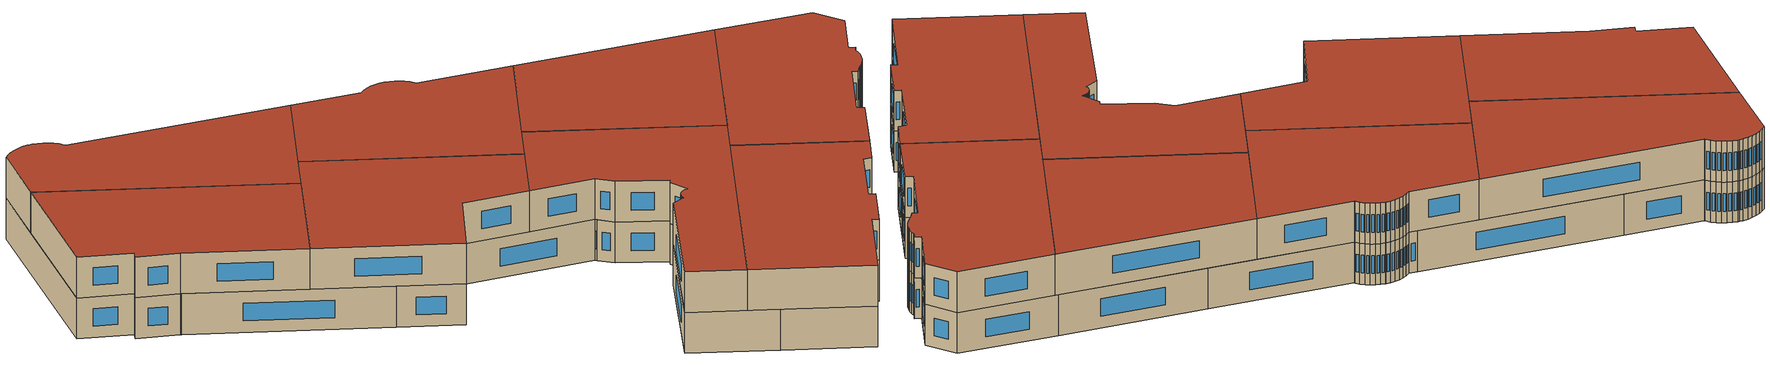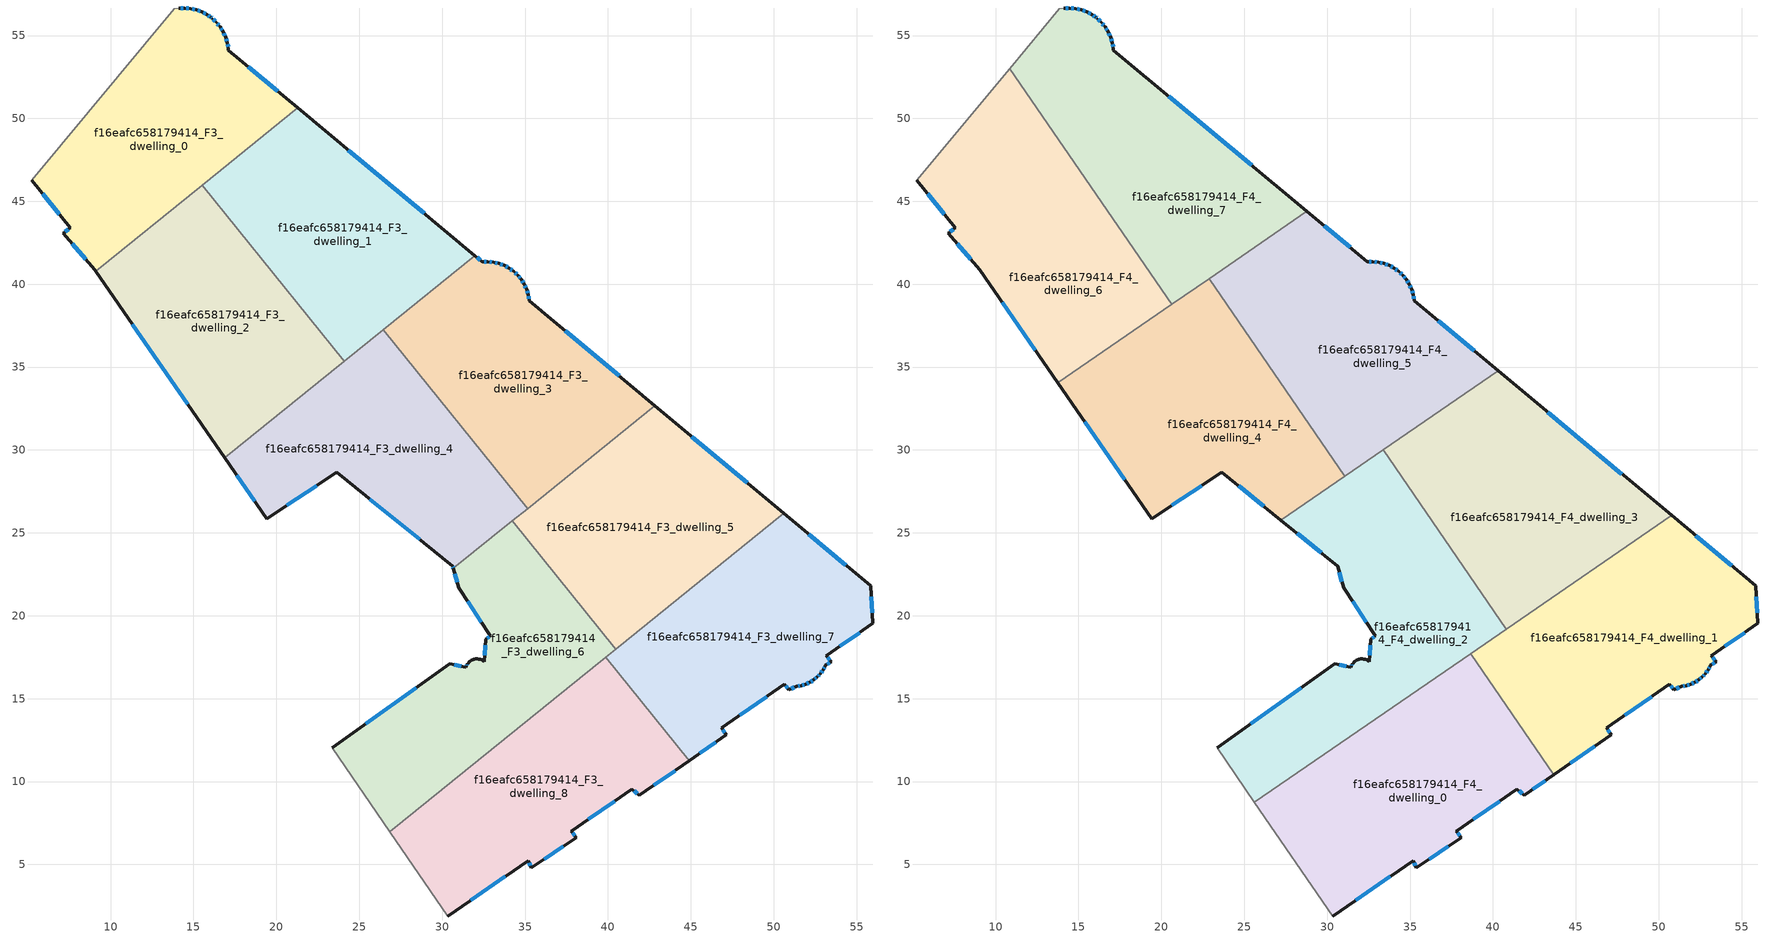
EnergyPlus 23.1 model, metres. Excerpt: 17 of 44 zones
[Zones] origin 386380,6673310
f16eafc658179414_F3_dwelling_0
 floor to f16eafc658179414_F2_dwelling_0 (EU_floor_Construction): 16.94,54.9 17.04,54.56 17.1,54.21 17.11,54.12 21.29,50.63 9.09,40.79 9.04,40.86 7.15,43.07 7.56,43.4 5.23,46.26 13.84,56.61 14.11,56.65 14.47,56.66 14.83,56.63 15.17,56.55 15.51,56.42 15.82,56.25 16.04,56.11 16.11,56.05 16.38,55.8 16.6,55.53 16.79,55.23 z9
 wall outside (EU_wall_Construction): 21.29,50.63 17.11,54.12 17.1,54.21 17.04,54.56 16.94,54.9 16.79,55.23 16.6,55.53 16.38,55.8 16.11,56.05 16.04,56.11 15.82,56.25 15.51,56.42 15.17,56.55 14.83,56.63 14.47,56.66 14.11,56.65 / 5.23,46.26 7.56,43.4 7.15,43.07 9.04,40.86 9.09,40.79 z9:12
 wall adiabatic (EU_wall_Construction): 14.11,56.65 13.84,56.61 5.23,46.26 z9:12
 wall to f16eafc658179414_F3_dwelling_2 (EU_wall_Construction): 9.09,40.79 15.52,45.98 z9:12
 wall to f16eafc658179414_F3_dwelling_1 (EU_wall_Construction): 15.52,45.98 21.29,50.63 z9:12
 window (EU_Window_Construction): 15.41,56.46 15.27,56.51 / 15.73,56.3 15.6,56.37 / 15.98,56.15 15.89,56.21 / 16.09,56.06 16.06,56.09 / 16.3,55.87 16.19,55.98 / 16.54,55.61 16.44,55.72 / 16.74,55.31 16.66,55.44 / 16.9,54.99 16.83,55.13 / 17.02,54.66 16.97,54.8 / 17.09,54.31 17.06,54.46 / 20.1,51.63 18.3,53.12 / 7.69,42.44 8.5,41.49 / 7.45,43.3 7.27,43.16 / 5.9,45.44 6.9,44.22 / 14.37,56.66 14.22,56.65 / 14.73,56.64 14.57,56.65 / 15.08,56.57 14.93,56.6 z9.86:11.14
f16eafc658179414_F3_dwelling_1
 floor to f16eafc658179414_F2_dwelling_1 (EU_floor_Construction): 31.98,41.72 24.09,35.36 15.52,45.98 21.29,50.63 z9
 wall outside (EU_wall_Construction): 31.98,41.72 21.29,50.63 z9:12
 wall to f16eafc658179414_F3_dwelling_2 (EU_wall_Construction): 15.52,45.98 24.09,35.36 z9:12
 wall to f16eafc658179414_F3_dwelling_3 (EU_wall_Construction): 26.45,37.26 31.98,41.72 z9:12
 wall to f16eafc658179414_F3_dwelling_4 (EU_wall_Construction): 24.09,35.36 26.45,37.26 z9:12
 window (EU_Window_Construction): 28.92,44.27 24.34,48.09 z9.86:11.14
f16eafc658179414_F3_dwelling_2
 floor to f16eafc658179414_F2_dwelling_2 (EU_floor_Construction): 15.52,45.98 24.09,35.36 16.87,29.54 9.09,40.79 z9
 wall outside (EU_wall_Construction): 9.09,40.79 16.87,29.54 z9:12
 wall to f16eafc658179414_F3_dwelling_4 (EU_wall_Construction): 16.87,29.54 24.09,35.36 z9:12
 window (EU_Window_Construction): 11.31,37.58 14.65,32.75 z9.86:11.14
f16eafc658179414_F3_dwelling_3
 floor to f16eafc658179414_F2_dwelling_3 (EU_floor_Construction): 35.2,39.37 35.25,39.04 35.26,38.99 42.84,32.67 35.16,26.47 26.45,37.26 31.98,41.72 32.43,41.34 32.76,41.36 33.1,41.33 33.43,41.25 33.74,41.13 34.04,40.97 34.32,40.78 34.34,40.76 34.56,40.55 34.78,40.29 34.96,40 35.1,39.69 z9
 wall outside (EU_wall_Construction): 42.84,32.67 35.26,38.99 35.25,39.04 35.2,39.37 35.1,39.69 34.96,40 34.78,40.29 34.56,40.55 34.34,40.76 34.32,40.78 34.04,40.97 33.74,41.13 33.43,41.25 33.1,41.33 32.76,41.36 32.43,41.34 31.98,41.72 z9:12
 wall to f16eafc658179414_F3_dwelling_4 (EU_wall_Construction): 26.45,37.26 35.16,26.47 z9:12
 wall to f16eafc658179414_F3_dwelling_5 (EU_wall_Construction): 35.16,26.47 42.84,32.67 z9:12
 window (EU_Window_Construction): 33.65,41.16 33.52,41.22 / 33.96,41.02 33.83,41.09 / 34.24,40.83 34.12,40.92 / 34.5,40.61 34.4,40.7 / 34.72,40.36 34.62,40.47 / 34.9,40.08 34.83,40.21 / 35.06,39.78 35,39.91 / 35.17,39.46 35.12,39.6 / 35.23,39.13 35.21,39.28 / 40.67,34.47 37.42,37.18 / 32.3,41.45 32.11,41.62 / 32.67,41.35 32.52,41.35 / 33,41.33 32.86,41.35 / 33.33,41.27 33.19,41.3 z9.86:11.14
f16eafc658179414_F3_dwelling_4
 floor to f16eafc658179414_F2_dwelling_4 (EU_floor_Construction): 26.45,37.26 35.16,26.47 30.67,22.85 30.63,23 23.65,28.66 19.42,25.86 16.87,29.54 z9
 wall outside (EU_wall_Construction): 16.87,29.54 19.42,25.86 23.65,28.66 30.63,23 30.67,22.85 z9:12
 wall to f16eafc658179414_F3_dwelling_6 (EU_wall_Construction): 30.67,22.85 34.24,25.73 z9:12
 wall to f16eafc658179414_F3_dwelling_5 (EU_wall_Construction): 34.24,25.73 35.16,26.47 z9:12
 window (EU_Window_Construction): 25.64,27.04 28.64,24.61 / 20.63,26.66 22.44,27.86 / 17.6,28.49 18.69,26.91 / 30.64,22.96 30.66,22.89 z9.86:11.14
f16eafc658179414_F3_dwelling_5
 floor to f16eafc658179414_F2_dwelling_5 (EU_floor_Construction): 50.62,26.17 40.48,17.99 34.24,25.73 42.84,32.67 z9
 wall outside (EU_wall_Construction): 50.62,26.17 42.84,32.67 z9:12
 wall to f16eafc658179414_F3_dwelling_6 (EU_wall_Construction): 34.24,25.73 40.48,17.99 z9:12
 wall to f16eafc658179414_F3_dwelling_7 (EU_wall_Construction): 40.48,17.99 50.62,26.17 z9:12
 window (EU_Window_Construction): 48.4,28.03 45.06,30.81 z9.86:11.14
f16eafc658179414_F3_dwelling_6
 floor to f16eafc658179414_F2_dwelling_6 (EU_floor_Construction): 34.24,25.73 40.48,17.99 26.83,6.98 23.36,12.04 30.46,17.11 31.43,16.89 31.44,16.91 31.47,16.99 31.51,17.07 31.56,17.14 31.62,17.21 31.69,17.27 31.77,17.32 31.85,17.35 31.89,17.37 31.94,17.38 32.03,17.39 32.11,17.4 32.2,17.39 32.29,17.37 32.38,17.34 32.46,17.29 32.53,17.24 32.64,18.59 32.91,18.79 31,21.69 30.67,22.85 z9
 wall outside (EU_wall_Construction): 30.67,22.85 31,21.69 32.91,18.79 32.64,18.59 32.53,17.24 32.46,17.29 32.38,17.34 32.29,17.37 32.2,17.39 32.11,17.4 32.03,17.39 31.94,17.38 31.89,17.37 31.85,17.35 31.77,17.32 31.69,17.27 31.62,17.21 31.56,17.14 31.51,17.07 31.47,16.99 31.44,16.91 31.43,16.89 30.46,17.11 23.36,12.04 z9:12
 wall adiabatic (EU_wall_Construction): 23.36,12.04 26.83,6.98 z9:12
 wall to f16eafc658179414_F3_dwelling_8 (EU_wall_Construction): 26.83,6.98 39.87,17.5 z9:12
 wall to f16eafc658179414_F3_dwelling_7 (EU_wall_Construction): 39.87,17.5 40.48,17.99 z9:12
 window (EU_Window_Construction): 31.5,17.05 31.48,17.01 / 32.61,18.21 32.57,17.62 / 32.84,18.73 32.72,18.65 / 31.55,20.86 32.37,19.62 / 30.77,22.52 30.91,22.02 / 28.43,15.66 25.39,13.49 / 31.15,16.95 30.74,17.05 z9.86:11.14
f16eafc658179414_F3_dwelling_7
 floor to f16eafc658179414_F2_dwelling_7 (EU_floor_Construction): 55.85,21.81 55.99,19.54 53.17,17.6 53.47,17.21 53.12,17.01 53.1,16.98 52.97,16.73 52.81,16.51 52.62,16.31 52.42,16.14 52.41,16.13 52.18,15.98 51.92,15.87 51.66,15.79 51.39,15.74 50.91,15.53 50.65,15.86 46.86,13.26 47.14,12.81 44.91,11.26 39.87,17.5 50.62,26.17 z9
 wall outside (EU_wall_Construction): 44.91,11.26 47.14,12.81 46.86,13.26 50.65,15.86 50.91,15.53 51.39,15.74 51.66,15.79 51.92,15.87 52.18,15.98 52.41,16.13 52.42,16.14 52.62,16.31 52.81,16.51 52.97,16.73 53.1,16.98 53.12,17.01 53.47,17.21 53.17,17.6 55.99,19.54 55.85,21.81 50.62,26.17 z9:12
 wall to f16eafc658179414_F3_dwelling_8 (EU_wall_Construction): 39.87,17.5 44.91,11.26 z9:12
 window (EU_Window_Construction): 55.95,20.19 55.89,21.16 / 53.98,18.15 55.18,18.98 / 53.38,17.32 53.26,17.49 / 53.22,17.07 53.37,17.15 / 53.01,16.8 53.07,16.91 / 52.86,16.57 52.93,16.67 / 52.68,16.36 52.76,16.45 / 52.48,16.19 52.57,16.26 / 52.24,16.03 52.34,16.09 / 52,15.9 52.1,15.95 / 51.74,15.81 51.85,15.84 / 51.47,15.75 51.58,15.77 / 51.05,15.59 51.25,15.68 / 50.72,15.77 50.84,15.62 / 47.94,14 49.57,15.12 / 47.06,12.94 46.94,13.13 / 45.55,11.7 46.5,12.37 / 54.36,23.06 52.12,24.93 z9.86:11.14
f16eafc658179414_F3_dwelling_8
 floor to f16eafc658179414_F2_dwelling_8 (EU_floor_Construction): 39.87,17.5 44.91,11.26 41.9,9.17 41.45,9.54 37.78,7.01 38.09,6.62 35.38,4.79 35.19,5.23 30.34,1.89 26.83,6.98 z9
 wall outside (EU_wall_Construction): 30.34,1.89 35.19,5.23 35.38,4.79 38.09,6.62 37.78,7.01 41.45,9.54 41.9,9.17 44.91,11.26 z9:12
 wall adiabatic (EU_wall_Construction): 26.83,6.98 30.34,1.89 z9:12
 window (EU_Window_Construction): 42.76,9.77 44.05,10.66 / 41.58,9.43 41.77,9.27 / 38.83,7.73 40.4,8.81 / 38,6.73 37.87,6.9 / 36.16,5.31 37.32,6.1 / 35.24,5.1 35.33,4.92 / 31.72,2.84 33.8,4.27 z9.86:11.14
f16eafc658179414_F4_dwelling_0
 floor to f16eafc658179414_F3_dwelling_8 (EU_floor_Construction): 39.18,16.95 43.68,10.41 41.9,9.17 41.45,9.54 37.78,7.01 38.09,6.62 35.38,4.79 35.19,5.23 30.34,1.89 26.83,6.98 z12
 floor to f16eafc658179414_F3_dwelling_6 (EU_floor_Construction): 38.65,17.72 39.18,16.95 26.83,6.98 25.61,8.76 z12
 wall outside (EU_wall_Construction): 30.34,1.89 35.19,5.23 35.38,4.79 38.09,6.62 37.78,7.01 41.45,9.54 41.9,9.17 43.68,10.41 z12:15
 wall adiabatic (EU_wall_Construction): 25.61,8.76 30.34,1.89 z12:15
 wall to f16eafc658179414_F4_dwelling_1 (EU_wall_Construction): 43.68,10.41 38.65,17.72 z12:15
 wall to f16eafc658179414_F4_dwelling_2 (EU_wall_Construction): 38.65,17.72 25.61,8.76 z12:15
 window (EU_Window_Construction): 38,6.73 37.87,6.9 / 36.16,5.31 37.32,6.1 / 35.24,5.1 35.33,4.92 / 31.72,2.84 33.8,4.27 / 42.4,9.52 43.17,10.05 / 41.58,9.43 41.77,9.27 / 38.83,7.73 40.4,8.81 z12.86:14.14
 roof outside (EU_roof_Construction): 38.09,6.62 37.78,7.01 41.45,9.54 41.9,9.17 43.68,10.41 38.65,17.72 25.61,8.76 30.34,1.89 35.19,5.23 35.38,4.79 z15
f16eafc658179414_F4_dwelling_1
 floor to f16eafc658179414_F3_dwelling_7 (EU_floor_Construction): 55.85,21.81 55.99,19.54 53.17,17.6 53.47,17.21 53.12,17.01 53.1,16.98 52.97,16.73 52.81,16.51 52.62,16.31 52.42,16.14 52.41,16.13 52.18,15.98 51.92,15.87 51.66,15.79 51.39,15.74 50.91,15.53 50.65,15.86 46.86,13.26 47.14,12.81 44.91,11.26 39.87,17.5 48.68,24.61 50.77,26.05 z12
 floor to f16eafc658179414_F3_dwelling_8 (EU_floor_Construction): 39.87,17.5 44.91,11.26 43.68,10.41 39.18,16.95 z12
 floor to f16eafc658179414_F3_dwelling_6 (EU_floor_Construction): 39.97,18.62 40.48,17.99 39.18,16.95 38.65,17.72 z12
 floor to f16eafc658179414_F3_dwelling_5 (EU_floor_Construction): 48.68,24.61 40.48,17.99 39.97,18.62 z12
 wall outside (EU_wall_Construction): 43.68,10.41 47.14,12.81 46.86,13.26 50.65,15.86 50.91,15.53 51.39,15.74 51.66,15.79 51.92,15.87 52.18,15.98 52.41,16.13 52.42,16.14 52.62,16.31 52.81,16.51 52.97,16.73 53.1,16.98 53.12,17.01 53.47,17.21 53.17,17.6 55.99,19.54 55.85,21.81 50.77,26.05 z12:15
 wall to f16eafc658179414_F4_dwelling_3 (EU_wall_Construction): 50.77,26.05 40.8,19.19 z12:15
 wall to f16eafc658179414_F4_dwelling_2 (EU_wall_Construction): 40.8,19.2 38.65,17.72 z12:15
 window (EU_Window_Construction): 53.22,17.07 53.37,17.15 / 53.01,16.8 53.07,16.91 / 52.86,16.57 52.93,16.67 / 52.68,16.36 52.76,16.45 / 52.48,16.19 52.57,16.26 / 52.24,16.03 52.34,16.09 / 52,15.9 52.1,15.95 / 51.74,15.81 51.85,15.84 / 51.47,15.75 51.58,15.77 / 51.05,15.59 51.25,15.68 / 50.72,15.77 50.84,15.62 / 47.94,14 49.57,15.12 / 47.06,12.94 46.94,13.13 / 44.67,11.09 46.15,12.13 / 54.4,23.02 52.23,24.84 / 55.95,20.19 55.89,21.16 / 53.98,18.15 55.18,18.98 / 53.38,17.32 53.26,17.49 z12.86:14.14
 roof outside (EU_roof_Construction): 52.41,16.13 52.42,16.14 52.62,16.31 52.81,16.51 52.97,16.73 53.1,16.98 53.12,17.01 53.47,17.21 53.17,17.6 55.99,19.54 55.85,21.81 50.77,26.05 38.65,17.72 43.68,10.41 47.14,12.81 46.86,13.26 50.65,15.86 50.91,15.53 51.39,15.74 51.66,15.79 51.92,15.87 52.18,15.98 z15
f16eafc658179414_F4_dwelling_2
 floor to f16eafc658179414_F3_dwelling_6 (EU_floor_Construction): 34.24,25.73 39.97,18.62 25.61,8.76 23.36,12.04 30.46,17.11 31.43,16.89 31.44,16.91 31.47,16.99 31.51,17.07 31.56,17.14 31.62,17.21 31.69,17.27 31.77,17.32 31.85,17.35 31.89,17.37 31.94,17.38 32.03,17.39 32.11,17.4 32.2,17.39 32.29,17.37 32.38,17.34 32.46,17.29 32.53,17.24 32.64,18.59 32.91,18.79 31,21.69 30.67,22.85 z12
 floor to f16eafc658179414_F3_dwelling_5 (EU_floor_Construction): 35.57,26.8 40.8,19.2 39.97,18.62 34.24,25.73 z12
 floor to f16eafc658179414_F3_dwelling_4 (EU_floor_Construction): 32.68,29.54 35.16,26.47 30.67,22.85 30.63,23 27.21,25.77 z12
 floor to f16eafc658179414_F3_dwelling_3 (EU_floor_Construction): 33.37,30.01 35.57,26.8 35.16,26.47 32.68,29.54 z12
 wall outside (EU_wall_Construction): 27.21,25.77 30.63,23 31,21.69 32.91,18.79 32.64,18.59 32.53,17.24 32.46,17.29 32.38,17.34 32.29,17.37 32.2,17.39 32.11,17.4 32.03,17.39 31.94,17.38 31.89,17.37 31.85,17.35 31.77,17.32 31.69,17.27 31.62,17.21 31.56,17.14 31.51,17.07 31.47,16.99 31.44,16.91 31.43,16.89 30.46,17.11 23.36,12.04 z12:15
 wall to f16eafc658179414_F4_dwelling_3 (EU_wall_Construction): 40.8,19.2 33.37,30.01 z12:15
 wall adiabatic (EU_wall_Construction): 23.36,12.04 25.61,8.76 z12:15
 wall to f16eafc658179414_F4_dwelling_4 (EU_wall_Construction): 31.07,28.43 27.21,25.77 z12:15
 wall to f16eafc658179414_F4_dwelling_5 (EU_wall_Construction): 33.37,30.01 31.07,28.43 z12:15
 window (EU_Window_Construction): 31.15,16.95 30.74,17.05 / 31.5,17.05 31.48,17.01 / 32.61,18.21 32.57,17.62 / 32.84,18.73 32.72,18.65 / 31.55,20.86 32.37,19.62 / 30.74,22.63 30.89,22.07 / 28.18,24.98 29.65,23.79 / 28.43,15.66 25.39,13.49 z12.86:14.14
 roof outside (EU_roof_Construction): 40.8,19.2 33.37,30.01 27.21,25.77 30.63,23 31,21.69 32.91,18.79 32.64,18.59 32.53,17.24 32.46,17.29 32.38,17.34 32.29,17.37 32.2,17.39 32.11,17.4 32.03,17.39 31.94,17.38 31.89,17.37 31.85,17.35 31.77,17.32 31.69,17.27 31.62,17.21 31.56,17.14 31.51,17.07 31.47,16.99 31.44,16.91 31.43,16.89 30.46,17.11 23.36,12.04 25.61,8.76 z15
f16eafc658179414_F4_dwelling_3
 floor to f16eafc658179414_F3_dwelling_5 (EU_floor_Construction): 50.62,26.17 48.68,24.61 40.8,19.2 35.57,26.8 42.84,32.66 z12
 floor to f16eafc658179414_F3_dwelling_7 (EU_floor_Construction): 50.77,26.05 48.68,24.61 50.62,26.17 z12
 floor to f16eafc658179414_F3_dwelling_3 (EU_floor_Construction): 42.84,32.66 35.57,26.8 33.37,30.01 40.31,34.78 z12
 wall outside (EU_wall_Construction): 50.77,26.05 40.31,34.78 z12:15
 wall to f16eafc658179414_F4_dwelling_5 (EU_wall_Construction): 40.31,34.78 33.37,30.01 z12:15
 window (EU_Window_Construction): 47.78,28.54 43.3,32.28 z12.86:14.14
 roof outside (EU_roof_Construction): 50.77,26.05 40.31,34.78 33.37,30.01 40.8,19.2 z15
f16eafc658179414_F4_dwelling_4
 floor to f16eafc658179414_F3_dwelling_2 (EU_floor_Construction): 21.08,39.1 24.09,35.36 16.87,29.54 13.75,34.06 z12
 floor to f16eafc658179414_F3_dwelling_4 (EU_floor_Construction): 25.51,36.51 31.07,28.43 27.21,25.77 23.65,28.66 19.42,25.86 16.87,29.54 z12
 floor to f16eafc658179414_F3_dwelling_1 (EU_floor_Construction): 22.88,40.34 25.51,36.51 24.09,35.36 21.08,39.1 z12
 wall outside (EU_wall_Construction): 13.75,34.06 19.42,25.86 23.65,28.66 27.21,25.77 z12:15
 wall to f16eafc658179414_F4_dwelling_5 (EU_wall_Construction): 31.07,28.43 22.88,40.34 z12:15
 wall to f16eafc658179414_F4_dwelling_6 (EU_wall_Construction): 20.62,38.78 13.75,34.06 z12:15
 wall to f16eafc658179414_F4_dwelling_7 (EU_wall_Construction): 22.88,40.34 20.62,38.78 z12:15
 window (EU_Window_Construction): 15.37,31.72 17.8,28.2 / 24.66,27.83 26.19,26.6 / 20.63,26.66 22.44,27.86 z12.86:14.14
 roof outside (EU_roof_Construction): 31.07,28.43 22.88,40.34 13.75,34.06 19.42,25.86 23.65,28.66 27.21,25.77 z15
f16eafc658179414_F4_dwelling_5
 floor to f16eafc658179414_F3_dwelling_3 (EU_floor_Construction): 35.1,39.69 35.2,39.37 35.25,39.04 35.26,38.99 40.31,34.78 32.68,29.54 26.45,37.26 31.98,41.72 32.43,41.34 32.76,41.36 33.1,41.33 33.43,41.25 33.74,41.13 34.04,40.97 34.32,40.78 34.34,40.76 34.56,40.55 34.78,40.29 34.96,40 z12
 floor to f16eafc658179414_F3_dwelling_1 (EU_floor_Construction): 31.98,41.72 25.51,36.51 22.88,40.34 28.78,44.39 z12
 floor to f16eafc658179414_F3_dwelling_4 (EU_floor_Construction): 26.45,37.26 32.68,29.54 31.07,28.43 25.51,36.51 z12
 wall outside (EU_wall_Construction): 40.31,34.78 35.26,38.99 35.25,39.04 35.2,39.37 35.1,39.69 34.96,40 34.78,40.29 34.56,40.55 34.34,40.76 34.32,40.78 34.04,40.97 33.74,41.13 33.43,41.25 33.1,41.33 32.76,41.36 32.43,41.34 28.78,44.39 z12:15
 wall to f16eafc658179414_F4_dwelling_7 (EU_wall_Construction): 28.78,44.39 22.88,40.34 z12:15
 window (EU_Window_Construction): 33.65,41.16 33.52,41.22 / 33.96,41.02 33.83,41.09 / 34.24,40.83 34.12,40.92 / 34.5,40.61 34.4,40.7 / 34.72,40.36 34.62,40.47 / 34.9,40.08 34.83,40.21 / 35.06,39.78 35,39.91 / 35.17,39.46 35.12,39.6 / 35.23,39.13 35.21,39.28 / 38.86,35.98 36.7,37.78 / 31.39,42.21 29.82,43.52 / 32.67,41.35 32.52,41.35 / 33,41.33 32.86,41.35 / 33.33,41.27 33.19,41.3 z12.86:14.14
 roof outside (EU_roof_Construction): 40.31,34.78 35.26,38.99 35.25,39.04 35.2,39.37 35.1,39.69 34.96,40 34.78,40.29 34.56,40.55 34.34,40.76 34.32,40.78 34.04,40.97 33.74,41.13 33.43,41.25 33.1,41.33 32.76,41.36 32.43,41.34 28.78,44.39 22.88,40.34 31.07,28.43 z15
f16eafc658179414_F4_dwelling_6
 floor to f16eafc658179414_F3_dwelling_0 (EU_floor_Construction): 10.85,53.01 15.62,46.06 9.09,40.79 9.04,40.86 7.15,43.07 7.56,43.4 5.23,46.26 z12
 floor to f16eafc658179414_F3_dwelling_2 (EU_floor_Construction): 16.54,44.72 20.62,38.78 13.75,34.06 9.09,40.79 15.52,45.98 z12
 floor to f16eafc658179414_F3_dwelling_1 (EU_floor_Construction): 15.62,46.06 16.54,44.72 15.52,45.98 z12
 wall outside (EU_wall_Construction): 5.23,46.26 7.56,43.4 7.15,43.07 9.04,40.86 13.75,34.06 z12:15
 wall adiabatic (EU_wall_Construction): 10.85,53.01 5.23,46.26 z12:15
 wall to f16eafc658179414_F4_dwelling_7 (EU_wall_Construction): 20.62,38.78 10.85,53.01 z12:15
 window (EU_Window_Construction): 7.45,43.3 7.27,43.16 / 5.9,45.44 6.9,44.22 / 10.39,38.92 12.4,36 / 7.69,42.44 8.5,41.49 z12.86:14.14
 roof outside (EU_roof_Construction): 20.62,38.78 10.85,53.01 5.23,46.26 7.56,43.4 7.15,43.07 9.04,40.86 13.75,34.06 z15
f16eafc658179414_F4_dwelling_7
 floor to f16eafc658179414_F3_dwelling_1 (EU_floor_Construction): 28.78,44.39 21.08,39.1 16.54,44.72 15.62,46.06 21.29,50.63 z12
 floor to f16eafc658179414_F3_dwelling_0 (EU_floor_Construction): 16.94,54.9 17.04,54.56 17.1,54.21 17.11,54.12 21.29,50.63 15.62,46.06 10.85,53.01 13.84,56.61 14.11,56.65 14.47,56.66 14.83,56.63 15.17,56.55 15.51,56.42 15.82,56.25 16.04,56.11 16.11,56.05 16.38,55.8 16.6,55.53 16.79,55.23 z12
 floor to f16eafc658179414_F3_dwelling_2 (EU_floor_Construction): 16.54,44.72 21.08,39.1 20.62,38.78 z12
 wall outside (EU_wall_Construction): 28.78,44.39 17.11,54.12 17.1,54.21 17.04,54.56 16.94,54.9 16.79,55.23 16.6,55.53 16.38,55.8 16.11,56.05 16.04,56.11 15.82,56.25 15.51,56.42 15.17,56.55 14.83,56.63 14.47,56.66 14.11,56.65 z12:15
 wall adiabatic (EU_wall_Construction): 14.11,56.65 13.84,56.61 10.85,53.01 z12:15
 window (EU_Window_Construction): 15.73,56.3 15.6,56.37 / 15.98,56.15 15.89,56.21 / 16.09,56.06 16.06,56.09 / 16.3,55.87 16.19,55.98 / 16.54,55.61 16.44,55.72 / 16.74,55.31 16.66,55.44 / 16.9,54.99 16.83,55.13 / 17.02,54.66 16.97,54.8 / 17.09,54.31 17.06,54.46 / 25.45,47.17 20.44,51.34 / 14.37,56.66 14.22,56.65 / 14.73,56.64 14.57,56.65 / 15.08,56.57 14.93,56.6 / 15.41,56.46 15.27,56.51 z12.86:14.14
 roof outside (EU_roof_Construction): 28.78,44.39 17.11,54.12 17.1,54.21 17.04,54.56 16.94,54.9 16.79,55.23 16.6,55.53 16.38,55.8 16.11,56.05 16.04,56.11 15.82,56.25 15.51,56.42 15.17,56.55 14.83,56.63 14.47,56.66 14.11,56.65 13.84,56.61 10.85,53.01 20.62,38.78 z15
[Building]
EU S2 Campaign: North Axis=0; Terrain=City; Solar Distribution=FullExterior
[Site:Location]
Helsinki-Vantaa.AP: Latitude=60.317; Longitude=24.963; Time Zone=2; Elevation=54.6
[SizingPeriod:WeatherFileDays]
AnnualSizingPeriod: Begin Month=1; Begin Day of Month=1; End Month=12; End Day of Month=31; Day of Week for Start Day=Monday; Use Weather File Daylight Saving Period=No; Use Weather File Rain and Snow Indicators=No
[MATERIAL]
EU_InternalMass_Material: Roughness=MediumRough; Thickness=0.1; Conductivity=1; Density=1800; Specific Heat=900; Thermal Absorptance=0.9; Solar Absorptance=0.7; Visible Absorptance=0.7
[MATERIAL:NOMASS] Roughness=MediumRough; Thermal Absorptance=0.9; Solar Absorptance=0.7; Visible Absorptance=0.7
Name | Thermal Resistance
EU_wall_NoMass | 1.10183
EU_roof_NoMass; EU_floor_NoMass | 1.70606
[WINDOWMATERIAL:SIMPLEGLAZINGSYSTEM]
EU_Window_SimpleGlazing: UFactor=3.11035; Solar Heat Gain Coefficient=0.8; Visible Transmittance=0.8
[CONSTRUCTION]
EU_wall_Construction: EU_wall_NoMass
EU_roof_Construction: EU_roof_NoMass
EU_floor_Construction: EU_floor_NoMass
EU_Window_Construction: EU_Window_SimpleGlazing
EU_InternalMass_Construction: EU_InternalMass_Material
[ZONE] Type=1; Multiplier=1; Ceiling Height=autocalculate; Floor Area=autocalculate; Part of Total Floor Area=Yes
Name | Volume
f16eafc658179414_F3_dwelling_0 | 358.982
f16eafc658179414_F4_dwelling_0 | 403.83
f16eafc658179414_F3_dwelling_1 | 358.967
f16eafc658179414_F4_dwelling_1 | 403.822
f16eafc658179414_F3_dwelling_2 | 358.963
f16eafc658179414_F4_dwelling_2 | 403.876
f16eafc658179414_F3_dwelling_3 | 358.931
f16eafc658179414_F4_dwelling_3 | 403.844
f16eafc658179414_F3_dwelling_4 | 359.002
f16eafc658179414_F4_dwelling_4 | 403.838
f16eafc658179414_F3_dwelling_5 | 358.95
f16eafc658179414_F4_dwelling_5 | 403.846
f16eafc658179414_F3_dwelling_6 | 358.996
f16eafc658179414_F4_dwelling_6 | 403.862
f16eafc658179414_F3_dwelling_7 | 358.978
f16eafc658179414_F4_dwelling_7 | 403.861
f16eafc658179414_F3_dwelling_8 | 358.961
[INTERNALMASS] Construction=EU_InternalMass_Construction
Name | Zone or ZoneList | Surface Area
f16eafc658179414_F3_dwelling_0_EU_InternalMass | f16eafc658179414_F3_dwelling_0 | 119.66
f16eafc658179414_F3_dwelling_1_EU_InternalMass | f16eafc658179414_F3_dwelling_1 | 119.66
f16eafc658179414_F3_dwelling_2_EU_InternalMass | f16eafc658179414_F3_dwelling_2 | 119.658
f16eafc658179414_F3_dwelling_3_EU_InternalMass | f16eafc658179414_F3_dwelling_3 | 119.645
f16eafc658179414_F3_dwelling_4_EU_InternalMass | f16eafc658179414_F3_dwelling_4 | 119.665
f16eafc658179414_F3_dwelling_5_EU_InternalMass | f16eafc658179414_F3_dwelling_5 | 119.653
f16eafc658179414_F3_dwelling_6_EU_InternalMass | f16eafc658179414_F3_dwelling_6 | 119.662
f16eafc658179414_F3_dwelling_7_EU_InternalMass | f16eafc658179414_F3_dwelling_7 | 119.659
f16eafc658179414_F3_dwelling_8_EU_InternalMass | f16eafc658179414_F3_dwelling_8 | 119.654
f16eafc658179414_F4_dwelling_0_EU_InternalMass | f16eafc658179414_F4_dwelling_0 | 134.61
f16eafc658179414_F4_dwelling_1_EU_InternalMass | f16eafc658179414_F4_dwelling_1 | 134.607
f16eafc658179414_F4_dwelling_2_EU_InternalMass | f16eafc658179414_F4_dwelling_2 | 134.621
f16eafc658179414_F4_dwelling_3_EU_InternalMass | f16eafc658179414_F4_dwelling_3 | 134.615
f16eafc658179414_F4_dwelling_4_EU_InternalMass | f16eafc658179414_F4_dwelling_4 | 134.613
f16eafc658179414_F4_dwelling_5_EU_InternalMass | f16eafc658179414_F4_dwelling_5 | 134.615
f16eafc658179414_F4_dwelling_6_EU_InternalMass | f16eafc658179414_F4_dwelling_6 | 134.62
f16eafc658179414_F4_dwelling_7_EU_InternalMass | f16eafc658179414_F4_dwelling_7 | 134.62
[OTHEREQUIPMENT] Fuel Type=Electricity; Design Level Calculation Method=Watts/Area; Power per Zone Floor Area=1; Fraction Latent=0; Fraction Radiant=0; Fraction Lost=0; Carbon Dioxide Generation Rate=0; EndUse Subcategory=EU_Step8_InternalGains
Name | Zone or ZoneList or Space or SpaceList | Schedule
EU_Step8_InternalGain_f16eafc658179414_F3_dwelling_0_f000 | f16eafc658179414_F3_dwelling_0 | EU_Step8_GainSchedule_f16eafc658179414_F3_dwelling_0_f000
EU_Step8_InternalGain_f16eafc658179414_F3_dwelling_1_f000 | f16eafc658179414_F3_dwelling_1 | EU_Step8_GainSchedule_f16eafc658179414_F3_dwelling_1_f000
EU_Step8_InternalGain_f16eafc658179414_F3_dwelling_2_f000 | f16eafc658179414_F3_dwelling_2 | EU_Step8_GainSchedule_f16eafc658179414_F3_dwelling_2_f000
EU_Step8_InternalGain_f16eafc658179414_F3_dwelling_3_f000 | f16eafc658179414_F3_dwelling_3 | EU_Step8_GainSchedule_f16eafc658179414_F3_dwelling_3_f000
EU_Step8_InternalGain_f16eafc658179414_F3_dwelling_4_f000 | f16eafc658179414_F3_dwelling_4 | EU_Step8_GainSchedule_f16eafc658179414_F3_dwelling_4_f000
EU_Step8_InternalGain_f16eafc658179414_F3_dwelling_5_f000 | f16eafc658179414_F3_dwelling_5 | EU_Step8_GainSchedule_f16eafc658179414_F3_dwelling_5_f000
EU_Step8_InternalGain_f16eafc658179414_F3_dwelling_6_f000 | f16eafc658179414_F3_dwelling_6 | EU_Step8_GainSchedule_f16eafc658179414_F3_dwelling_6_f000
EU_Step8_InternalGain_f16eafc658179414_F3_dwelling_7_f000 | f16eafc658179414_F3_dwelling_7 | EU_Step8_GainSchedule_f16eafc658179414_F3_dwelling_7_f000
EU_Step8_InternalGain_f16eafc658179414_F3_dwelling_8_f000 | f16eafc658179414_F3_dwelling_8 | EU_Step8_GainSchedule_f16eafc658179414_F3_dwelling_8_f000
EU_Step8_InternalGain_f16eafc658179414_F4_dwelling_0_f000 | f16eafc658179414_F4_dwelling_0 | EU_Step8_GainSchedule_f16eafc658179414_F4_dwelling_0_f000
EU_Step8_InternalGain_f16eafc658179414_F4_dwelling_1_f000 | f16eafc658179414_F4_dwelling_1 | EU_Step8_GainSchedule_f16eafc658179414_F4_dwelling_1_f000
EU_Step8_InternalGain_f16eafc658179414_F4_dwelling_2_f000 | f16eafc658179414_F4_dwelling_2 | EU_Step8_GainSchedule_f16eafc658179414_F4_dwelling_2_f000
EU_Step8_InternalGain_f16eafc658179414_F4_dwelling_3_f000 | f16eafc658179414_F4_dwelling_3 | EU_Step8_GainSchedule_f16eafc658179414_F4_dwelling_3_f000
EU_Step8_InternalGain_f16eafc658179414_F4_dwelling_4_f000 | f16eafc658179414_F4_dwelling_4 | EU_Step8_GainSchedule_f16eafc658179414_F4_dwelling_4_f000
EU_Step8_InternalGain_f16eafc658179414_F4_dwelling_5_f000 | f16eafc658179414_F4_dwelling_5 | EU_Step8_GainSchedule_f16eafc658179414_F4_dwelling_5_f000
EU_Step8_InternalGain_f16eafc658179414_F4_dwelling_6_f000 | f16eafc658179414_F4_dwelling_6 | EU_Step8_GainSchedule_f16eafc658179414_F4_dwelling_6_f000
EU_Step8_InternalGain_f16eafc658179414_F4_dwelling_7_f000 | f16eafc658179414_F4_dwelling_7 | EU_Step8_GainSchedule_f16eafc658179414_F4_dwelling_7_f000
[ZONEVENTILATION:DESIGNFLOWRATE] Schedule=EU_AlwaysOn; Design Flow Rate Calculation Method=AirChanges/Hour; Air Changes per Hour=0.756316; Ventilation Type=Natural; Fan Pressure Rise=0; Fan Total Efficiency=1; Constant Term Coefficient=1; Temperature Term Coefficient=0; Velocity Term Coefficient=0; Velocity Squared Term Coefficient=0; Minimum Indoor Temperature=-100; Maximum Indoor Temperature=100; Delta Temperature=-100; Minimum Outdoor Temperature=-100; Maximum Outdoor Temperature=100; Maximum Wind Speed=40
Name | Zone or ZoneList or Space or SpaceList
EU_ConstantAir_f16eafc658179414_F3_dwelling_0 | f16eafc658179414_F3_dwelling_0
EU_ConstantAir_f16eafc658179414_F3_dwelling_1 | f16eafc658179414_F3_dwelling_1
EU_ConstantAir_f16eafc658179414_F3_dwelling_2 | f16eafc658179414_F3_dwelling_2
EU_ConstantAir_f16eafc658179414_F3_dwelling_3 | f16eafc658179414_F3_dwelling_3
EU_ConstantAir_f16eafc658179414_F3_dwelling_4 | f16eafc658179414_F3_dwelling_4
EU_ConstantAir_f16eafc658179414_F3_dwelling_5 | f16eafc658179414_F3_dwelling_5
EU_ConstantAir_f16eafc658179414_F3_dwelling_6 | f16eafc658179414_F3_dwelling_6
EU_ConstantAir_f16eafc658179414_F3_dwelling_7 | f16eafc658179414_F3_dwelling_7
EU_ConstantAir_f16eafc658179414_F3_dwelling_8 | f16eafc658179414_F3_dwelling_8
EU_ConstantAir_f16eafc658179414_F4_dwelling_0 | f16eafc658179414_F4_dwelling_0
EU_ConstantAir_f16eafc658179414_F4_dwelling_1 | f16eafc658179414_F4_dwelling_1
EU_ConstantAir_f16eafc658179414_F4_dwelling_2 | f16eafc658179414_F4_dwelling_2
EU_ConstantAir_f16eafc658179414_F4_dwelling_3 | f16eafc658179414_F4_dwelling_3
EU_ConstantAir_f16eafc658179414_F4_dwelling_4 | f16eafc658179414_F4_dwelling_4
EU_ConstantAir_f16eafc658179414_F4_dwelling_5 | f16eafc658179414_F4_dwelling_5
EU_ConstantAir_f16eafc658179414_F4_dwelling_6 | f16eafc658179414_F4_dwelling_6
EU_ConstantAir_f16eafc658179414_F4_dwelling_7 | f16eafc658179414_F4_dwelling_7
[HVACTEMPLATE:THERMOSTAT] Constant Heating Setpoint=20; Constant Cooling Setpoint=50
EU_HeatOnly_f16eafc658179414_F0_dwelling_0; EU_HeatOnly_f16eafc658179414_F0_dwelling_1; EU_HeatOnly_f16eafc658179414_F0_dwelling_2; EU_HeatOnly_f16eafc658179414_F0_dwelling_3; EU_HeatOnly_f16eafc658179414_F0_dwelling_4; EU_HeatOnly_f16eafc658179414_F0_dwelling_5; EU_HeatOnly_f16eafc658179414_F0_dwelling_6; EU_HeatOnly_f16eafc658179414_F0_dwelling_7; EU_HeatOnly_f16eafc658179414_F0_dwelling_8; EU_HeatOnly_f16eafc658179414_F1_dwelling_0; EU_HeatOnly_f16eafc658179414_F1_dwelling_1; EU_HeatOnly_f16eafc658179414_F1_dwelling_2; EU_HeatOnly_f16eafc658179414_F1_dwelling_3; EU_HeatOnly_f16eafc658179414_F1_dwelling_4; EU_HeatOnly_f16eafc658179414_F1_dwelling_5; EU_HeatOnly_f16eafc658179414_F1_dwelling_6; EU_HeatOnly_f16eafc658179414_F1_dwelling_7; EU_HeatOnly_f16eafc658179414_F1_dwelling_8; EU_HeatOnly_f16eafc658179414_F2_dwelling_0; EU_HeatOnly_f16eafc658179414_F2_dwelling_1; EU_HeatOnly_f16eafc658179414_F2_dwelling_2; EU_HeatOnly_f16eafc658179414_F2_dwelling_3; EU_HeatOnly_f16eafc658179414_F2_dwelling_4; EU_HeatOnly_f16eafc658179414_F2_dwelling_5; EU_HeatOnly_f16eafc658179414_F2_dwelling_6; EU_HeatOnly_f16eafc658179414_F2_dwelling_7; EU_HeatOnly_f16eafc658179414_F2_dwelling_8; EU_HeatOnly_f16eafc658179414_F3_dwelling_0; EU_HeatOnly_f16eafc658179414_F3_dwelling_1; EU_HeatOnly_f16eafc658179414_F3_dwelling_2; EU_HeatOnly_f16eafc658179414_F3_dwelling_3; EU_HeatOnly_f16eafc658179414_F3_dwelling_4; EU_HeatOnly_f16eafc658179414_F3_dwelling_5; EU_HeatOnly_f16eafc658179414_F3_dwelling_6; EU_HeatOnly_f16eafc658179414_F3_dwelling_7; EU_HeatOnly_f16eafc658179414_F3_dwelling_8; EU_HeatOnly_f16eafc658179414_F4_dwelling_0; EU_HeatOnly_f16eafc658179414_F4_dwelling_1; EU_HeatOnly_f16eafc658179414_F4_dwelling_2; EU_HeatOnly_f16eafc658179414_F4_dwelling_3; EU_HeatOnly_f16eafc658179414_F4_dwelling_4; EU_HeatOnly_f16eafc658179414_F4_dwelling_5; EU_HeatOnly_f16eafc658179414_F4_dwelling_6; EU_HeatOnly_f16eafc658179414_F4_dwelling_7
[HVACTEMPLATE:ZONE:IDEALLOADSAIRSYSTEM] System Availability Schedule=EU_AlwaysOn; Maximum Heating Supply Air Temperature=50; Minimum Cooling Supply Air Temperature=13; Maximum Heating Supply Air Humidity Ratio=0.0156; Minimum Cooling Supply Air Humidity Ratio=0.0077; Heating Limit=NoLimit; Cooling Limit=NoLimit; Heating Availability Schedule=EU_AlwaysOn; Cooling Availability Schedule=EU_CoolingOff; Dehumidification Control Type=ConstantSensibleHeatRatio; Cooling Sensible Heat Ratio=0.7; Dehumidification Setpoint=60; Humidification Control Type=None; Humidification Setpoint=30; Outdoor Air Method=None; Outdoor Air Flow Rate per Person=0.00944; Outdoor Air Flow Rate per Zone Floor Area=0; Outdoor Air Flow Rate per Zone=0; Demand Controlled Ventilation Type=None; Outdoor Air Economizer Type=NoEconomizer; Heat Recovery Type=None; Sensible Heat Recovery Effectiveness=0.7; Latent Heat Recovery Effectiveness=0.65
Name | Template Thermostat
f16eafc658179414_F3_dwelling_0 | EU_HeatOnly_f16eafc658179414_F3_dwelling_0
f16eafc658179414_F3_dwelling_1 | EU_HeatOnly_f16eafc658179414_F3_dwelling_1
f16eafc658179414_F3_dwelling_2 | EU_HeatOnly_f16eafc658179414_F3_dwelling_2
f16eafc658179414_F3_dwelling_3 | EU_HeatOnly_f16eafc658179414_F3_dwelling_3
f16eafc658179414_F3_dwelling_4 | EU_HeatOnly_f16eafc658179414_F3_dwelling_4
f16eafc658179414_F3_dwelling_5 | EU_HeatOnly_f16eafc658179414_F3_dwelling_5
f16eafc658179414_F3_dwelling_6 | EU_HeatOnly_f16eafc658179414_F3_dwelling_6
f16eafc658179414_F3_dwelling_7 | EU_HeatOnly_f16eafc658179414_F3_dwelling_7
f16eafc658179414_F3_dwelling_8 | EU_HeatOnly_f16eafc658179414_F3_dwelling_8
f16eafc658179414_F4_dwelling_0 | EU_HeatOnly_f16eafc658179414_F4_dwelling_0
f16eafc658179414_F4_dwelling_1 | EU_HeatOnly_f16eafc658179414_F4_dwelling_1
f16eafc658179414_F4_dwelling_2 | EU_HeatOnly_f16eafc658179414_F4_dwelling_2
f16eafc658179414_F4_dwelling_3 | EU_HeatOnly_f16eafc658179414_F4_dwelling_3
f16eafc658179414_F4_dwelling_4 | EU_HeatOnly_f16eafc658179414_F4_dwelling_4
f16eafc658179414_F4_dwelling_5 | EU_HeatOnly_f16eafc658179414_F4_dwelling_5
f16eafc658179414_F4_dwelling_6 | EU_HeatOnly_f16eafc658179414_F4_dwelling_6
f16eafc658179414_F4_dwelling_7 | EU_HeatOnly_f16eafc658179414_F4_dwelling_7
[SIZING:ZONE] Zone Cooling Design Supply Air Temperature Input Method=SupplyAirTemperature; Zone Cooling Design Supply Air Temperature=13; Zone Heating Design Supply Air Temperature Input Method=SupplyAirTemperature; Zone Heating Design Supply Air Temperature=50; Zone Cooling Design Supply Air Humidity Ratio=0.008; Zone Heating Design Supply Air Humidity Ratio=0.008; Cooling Design Air Flow Method=DesignDay; Cooling Design Air Flow Rate=0; Cooling Minimum Air Flow per Zone Floor Area=0.000762; Cooling Minimum Air Flow=0; Cooling Minimum Air Flow Fraction=0.2; Heating Design Air Flow Method=DesignDay; Heating Design Air Flow Rate=0; Heating Maximum Air Flow per Zone Floor Area=0.002032; Heating Maximum Air Flow=0.141576; Heating Maximum Air Flow Fraction=0.3; Account for Dedicated Outdoor Air System=No; Dedicated Outdoor Air System Control Strategy=NeutralSupplyAir; Dedicated Outdoor Air Low Setpoint Temperature for Design=autosize; Dedicated Outdoor Air High Setpoint Temperature for Design=autosize; Zone Load Sizing Method=Sensible Load Only No Latent Load; Zone Latent Cooling Design Supply Air Humidity Ratio Input Method=HumidityRatioDifference; Zone Cooling Design Supply Air Humidity Ratio Difference=0.005; Zone Latent Heating Design Supply Air Humidity Ratio Input Method=HumidityRatioDifference; Zone Humidification Design Supply Air Humidity Ratio Difference=0.005
f16eafc658179414_F3_dwelling_0; f16eafc658179414_F3_dwelling_1; f16eafc658179414_F3_dwelling_2; f16eafc658179414_F3_dwelling_3; f16eafc658179414_F3_dwelling_4; f16eafc658179414_F3_dwelling_5; f16eafc658179414_F3_dwelling_6; f16eafc658179414_F3_dwelling_7; f16eafc658179414_F3_dwelling_8; f16eafc658179414_F4_dwelling_0; f16eafc658179414_F4_dwelling_1; f16eafc658179414_F4_dwelling_2; f16eafc658179414_F4_dwelling_3; f16eafc658179414_F4_dwelling_4; f16eafc658179414_F4_dwelling_5; f16eafc658179414_F4_dwelling_6; f16eafc658179414_F4_dwelling_7
[SCHEDULE:CONSTANT]
Name | Hourly Value
EU_AlwaysOn | 1
EU_CoolingOff | 0
[SCHEDULE:FILE] Column Number=1; Rows to Skip at Top=0; Number of Hours of Data=8760; Column Separator=Comma; Interpolate to Timestep=No; Minutes per Item=60; Adjust Schedule for Daylight Savings=Yes
Name | File
EU_Step8_GainSchedule_f16eafc658179414_F3_dwelling_0_f000 | ../../schedules/f16eafc658179414/f16eafc658179414_F3_dwelling_0_f000_gain.csv
EU_Step8_GainSchedule_f16eafc658179414_F3_dwelling_1_f000 | ../../schedules/f16eafc658179414/f16eafc658179414_F3_dwelling_1_f000_gain.csv
EU_Step8_GainSchedule_f16eafc658179414_F3_dwelling_2_f000 | ../../schedules/f16eafc658179414/f16eafc658179414_F3_dwelling_2_f000_gain.csv
EU_Step8_GainSchedule_f16eafc658179414_F3_dwelling_3_f000 | ../../schedules/f16eafc658179414/f16eafc658179414_F3_dwelling_3_f000_gain.csv
EU_Step8_GainSchedule_f16eafc658179414_F3_dwelling_4_f000 | ../../schedules/f16eafc658179414/f16eafc658179414_F3_dwelling_4_f000_gain.csv
EU_Step8_GainSchedule_f16eafc658179414_F3_dwelling_5_f000 | ../../schedules/f16eafc658179414/f16eafc658179414_F3_dwelling_5_f000_gain.csv
EU_Step8_GainSchedule_f16eafc658179414_F3_dwelling_6_f000 | ../../schedules/f16eafc658179414/f16eafc658179414_F3_dwelling_6_f000_gain.csv
EU_Step8_GainSchedule_f16eafc658179414_F3_dwelling_7_f000 | ../../schedules/f16eafc658179414/f16eafc658179414_F3_dwelling_7_f000_gain.csv
EU_Step8_GainSchedule_f16eafc658179414_F3_dwelling_8_f000 | ../../schedules/f16eafc658179414/f16eafc658179414_F3_dwelling_8_f000_gain.csv
EU_Step8_GainSchedule_f16eafc658179414_F4_dwelling_0_f000 | ../../schedules/f16eafc658179414/f16eafc658179414_F4_dwelling_0_f000_gain.csv
EU_Step8_GainSchedule_f16eafc658179414_F4_dwelling_1_f000 | ../../schedules/f16eafc658179414/f16eafc658179414_F4_dwelling_1_f000_gain.csv
EU_Step8_GainSchedule_f16eafc658179414_F4_dwelling_2_f000 | ../../schedules/f16eafc658179414/f16eafc658179414_F4_dwelling_2_f000_gain.csv
EU_Step8_GainSchedule_f16eafc658179414_F4_dwelling_3_f000 | ../../schedules/f16eafc658179414/f16eafc658179414_F4_dwelling_3_f000_gain.csv
EU_Step8_GainSchedule_f16eafc658179414_F4_dwelling_4_f000 | ../../schedules/f16eafc658179414/f16eafc658179414_F4_dwelling_4_f000_gain.csv
EU_Step8_GainSchedule_f16eafc658179414_F4_dwelling_5_f000 | ../../schedules/f16eafc658179414/f16eafc658179414_F4_dwelling_5_f000_gain.csv
EU_Step8_GainSchedule_f16eafc658179414_F4_dwelling_6_f000 | ../../schedules/f16eafc658179414/f16eafc658179414_F4_dwelling_6_f000_gain.csv
EU_Step8_GainSchedule_f16eafc658179414_F4_dwelling_7_f000 | ../../schedules/f16eafc658179414/f16eafc658179414_F4_dwelling_7_f000_gain.csv
